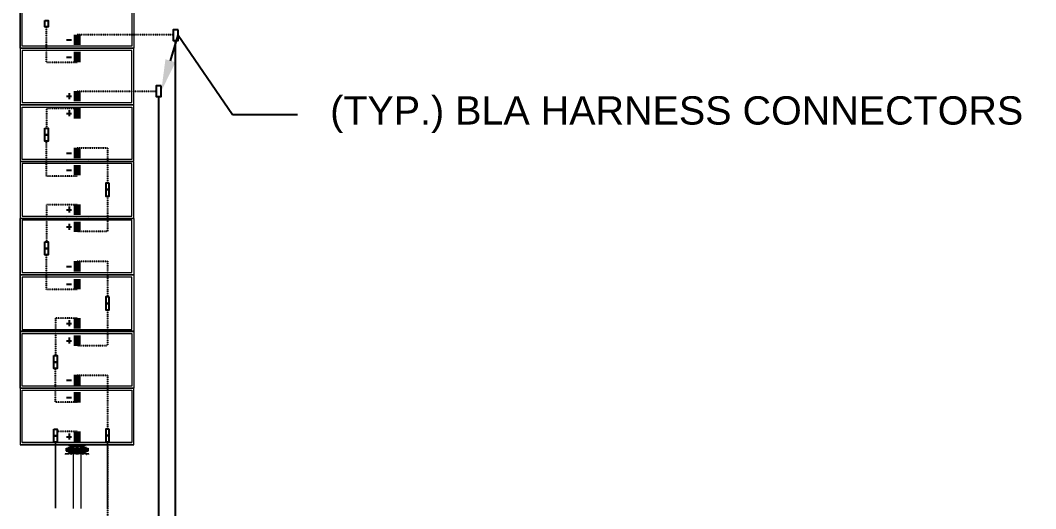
# Model space of a CAD drawing. Header units: feet. Extents: x -13743 to 68376, y -48 to 67763.
# Drawn here: x 6885 to 7603, y 66141 to 66486 of the extents above; entities that cross this region are included whole.
import ezdxf
from ezdxf import colors
from ezdxf.entities.mleader import LeaderData, LeaderLine
from ezdxf.lldxf.tags import DXFTag
from ezdxf.math import Vec2, Vec3

# ---------------------------------------------------------------- set-up
doc = ezdxf.new("R2010")
doc.units = ezdxf.units.FT
doc.header["$MEASUREMENT"] = 0
doc.linetypes.add('HIDDEN', pattern=[0.375, 0.25, -0.125])
for name, color, linetype in [('E-DC HARNESS-NEG', 170, 'DC HARNESS CABLE'), ('E-DC HARNESS-POS', 10, 'DC HARNESS CABLE'), ('E-HARN-COMP', 8, 'Continuous'), ('E-TRNK-CABL-NEG', 6, 'HIDDEN'), ('E-TRUNK-CABLE-POS', 6, 'HIDDEN'), ('G-ANNO-TEXT', 1, 'Continuous'), ('Polarity-Text', 7, 'Continuous')]:
    doc.layers.add(name, color=color, linetype=linetype)
doc.styles.add('NEI-A', font='arial.ttf')
doc.styles.get("Standard").update_dxf_attribs({"font": 'arial.ttf'})
tags = doc.linetypes.add('DC HARNESS CABLE', pattern='A,0.5,-0.2,["DH",Standard,S=0.1,R=0,X=-0.1,Y=-0.05],-0.2', length=0.9).pattern_tags.tags
tags[6] = DXFTag(74, 10)

# ---------------------------------------------------------------- blocks, each defined once
blk = doc.blocks.new('A$C47dfd34d')
at = {"lineweight": 5}
for points in [[(11.8445, 0.4133), (11.8445, 0), (12.0495, 0), (12.0495, 0.4133)], [(11.8445, 0), (11.8445, 0.4133)], [(12.2562, 0.4133), (12.2562, 0), (12.0512, 0), (12.0512, 0.4133)], [(12.2578, 0.4133), (12.4628, 0.4133), (12.4628, 0), (12.2578, 0)], [(12.4628, 0.4133), (12.6678, 0.4133), (12.6678, 0), (12.4628, 0)], [(12.6695, 0), (12.8745, 0), (12.8745, 0.4133), (12.6695, 0.4133)], [(12.8761, 0.4133), (12.8761, 0), (13.0811, 0), (13.0811, 0.4133)], [(13.2861, 0.4133), (13.0811, 0.4133), (13.0811, 0), (13.2861, 0)], [(13.2878, 0), (13.2878, 0.4133), (13.4928, 0.4133), (13.4928, 0)], [(12.0428, 0.4067), (12.0428, 0.0067), (11.8529, 0.0067), (11.8529, 0.4067)], [(11.8529, 0.0067), (11.8529, 0.4067)], [(12.0578, 0.4067), (12.2495, 0.4067), (12.2495, 0.0067), (12.0578, 0.0067)], [(12.2645, 0.4067), (12.2645, 0.0067), (12.4545, 0.0067), (12.4545, 0.4067)], [(12.4712, 0.4067), (12.4712, 0.0067), (12.6612, 0.0067), (12.6612, 0.4067)], [(12.6762, 0.0067), (12.8678, 0.0067), (12.8678, 0.4067), (12.6762, 0.4067)], [(13.0728, 0.4067), (13.0728, 0.0067), (12.8828, 0.0067), (12.8828, 0.4067)], [(13.0895, 0.0067), (13.2795, 0.0067), (13.2795, 0.4067), (13.0895, 0.4067)], [(13.2945, 0.0067), (13.2945, 0.4067), (13.4861, 0.4067), (13.4861, 0.0067)], [(11.8095, 0.2433), (11.8112, 0.2433)], [(11.8245, 0.2467), (11.8229, 0.2467)], [(11.8245, 0.2433), (11.8229, 0.2433)], [(11.8262, 0.2433), (11.8245, 0.2433), (11.8245, 0.245), (11.8245, 0.2433), (11.8262, 0.2433), (11.8245, 0.2433), (11.8262, 0.2433), (11.8245, 0.2433), (11.8262, 0.2433), (11.8245, 0.2433), (11.8262, 0.2433), (11.8262, 0.24), (11.8245, 0.24), (11.8262, 0.24), (11.8262, 0.2217), (11.8279, 0.2217), (11.8262, 0.2217), (11.8262, 0.24), (11.8262, 0.2433), (11.8279, 0.2433), (11.8295, 0.245), (11.8312, 0.245), (11.8329, 0.245), (11.8312, 0.245), (11.8329, 0.245), (11.8312, 0.245), (11.8295, 0.245), (11.8279, 0.2433), (11.8295, 0.2433), (11.8279, 0.2433), (11.8295, 0.2433), (11.8279, 0.2433), (11.8295, 0.2433), (11.8279, 0.2433), (11.8295, 0.2433), (11.8279, 0.2433), (11.8295, 0.2433), (11.8279, 0.2433), (11.8295, 0.2433), (11.8279, 0.2433)], [(11.8262, 0.2433), (11.8245, 0.2433)], [(11.8295, 0.245), (11.8279, 0.245), (11.8295, 0.245), (11.8295, 0.2467)], [(11.8295, 0.2433), (11.8279, 0.2433)], [(11.8295, 0.2217), (11.8295, 0.1917), (11.8279, 0.1917), (11.8279, 0.2217), (11.8279, 0.2417), (11.8295, 0.2417)], [(11.8279, 0.2417), (11.8279, 0.2217), (11.8295, 0.2217), (11.8295, 0.2417)], [(11.8295, 0.24), (11.8279, 0.24)], [(11.8312, 0.2367), (11.8295, 0.2367), (11.8295, 0.2117), (11.8312, 0.2117), (11.8312, 0.235), (11.8295, 0.235), (11.8312, 0.235), (11.8312, 0.2117), (11.8295, 0.2117), (11.8295, 0.2367)], [(11.8345, 0.23), (11.8345, 0.2233), (11.8329, 0.2233), (11.8312, 0.2283), (11.8329, 0.2283)], [(11.8345, 0.24), (11.8345, 0.225), (11.8345, 0.2267), (11.8345, 0.225)], [(11.8395, 0.225), (11.8379, 0.225), (11.8379, 0.1883), (11.8395, 0.1883), (11.8379, 0.1883), (11.8395, 0.185), (11.8395, 0.1833), (11.8395, 0.185), (11.8412, 0.185), (11.8445, 0.185), (11.8429, 0.1883), (11.8445, 0.1883), (11.8445, 0.1867), (11.8445, 0.1883), (11.8445, 0.1867), (11.8445, 0.1883), (11.8429, 0.1883), (11.8445, 0.1883), (11.8445, 0.2233), (11.8429, 0.2233), (11.8429, 0.225), (11.8395, 0.225), (11.8412, 0.2283), (11.8395, 0.2283), (11.8395, 0.23), (11.8395, 0.2283), (11.8379, 0.225)], [(11.8412, 0.2283), (11.8395, 0.225), (11.8429, 0.225), (11.8429, 0.2233), (11.8445, 0.2233), (11.8445, 0.225), (11.8445, 0.2233), (11.8445, 0.1883), (11.8429, 0.1883), (11.8395, 0.1883), (11.8412, 0.185), (11.8445, 0.185), (11.8429, 0.1883), (11.8395, 0.1883), (11.8412, 0.185), (11.8395, 0.185), (11.8395, 0.1833), (11.8445, 0.1733), (11.8395, 0.1833), (11.8395, 0.185), (11.8412, 0.185), (11.8395, 0.185), (11.8379, 0.1883), (11.8395, 0.1883), (11.8395, 0.19), (11.8395, 0.1883), (11.8379, 0.1883), (11.8379, 0.225), (11.8395, 0.225), (11.8379, 0.225), (11.8395, 0.2283)], [(11.8445, 0.24), (11.8445, 0.2433), (11.8462, 0.2433), (11.8445, 0.2433), (11.8445, 0.25), (11.8445, 0.2433), (11.8445, 0.24), (11.8395, 0.23), (11.8395, 0.2283), (11.8412, 0.2283), (11.8445, 0.2383)], [(11.8445, 0.2267), (11.8445, 0.225), (11.8429, 0.225), (11.8445, 0.2283), (11.8412, 0.2283), (11.8395, 0.2283), (11.8395, 0.23), (11.8445, 0.24), (11.8445, 0.2383), (11.8412, 0.2283), (11.8445, 0.2283), (11.8429, 0.225), (11.8445, 0.225)], [(11.8462, 0.24), (11.8445, 0.24)], [(11.8462, 0.2283), (11.8445, 0.2283), (11.8445, 0.23), (11.8445, 0.2283)], [(12.0512, 0.25), (12.0495, 0.25)], [(12.2578, 0.25), (12.2562, 0.25)], [(12.4645, 0.25), (12.4628, 0.25)], [(12.6695, 0.25), (12.6678, 0.25)], [(12.8761, 0.25), (12.8745, 0.25)], [(13.0828, 0.25), (13.0811, 0.25)], [(13.2878, 0.25), (13.2861, 0.25)], [(11.8112, 0.2083), (11.8095, 0.2083)], [(11.8095, 0.185), (11.8112, 0.185), (11.8129, 0.1883), (11.8112, 0.1883)], [(11.8145, 0.2217), (11.8129, 0.22), (11.8145, 0.2183), (11.8162, 0.22)], [(11.8145, 0.2217), (11.8129, 0.2217), (11.8129, 0.22), (11.8129, 0.2183), (11.8145, 0.2183), (11.8162, 0.2183), (11.8162, 0.22), (11.8162, 0.2217)], [(11.8145, 0.19), (11.8162, 0.1917), (11.8162, 0.1933), (11.8145, 0.1933), (11.8129, 0.1933), (11.8129, 0.1917), (11.8129, 0.19)], [(11.8145, 0.1933), (11.8129, 0.1917), (11.8145, 0.19), (11.8162, 0.1917)], [(11.8145, 0.1933), (11.8129, 0.1933), (11.8129, 0.1917), (11.8129, 0.19), (11.8145, 0.19), (11.8162, 0.19), (11.8162, 0.1917), (11.8162, 0.1933)], [(11.8162, 0.22), (11.8145, 0.22)], [(11.8162, 0.22), (11.8145, 0.22)], [(11.8162, 0.1917), (11.8145, 0.1917)], [(11.8162, 0.1917), (11.8145, 0.1917)], [(11.8195, 0.1917), (11.8179, 0.1917), (11.8212, 0.1917), (11.8229, 0.1917), (11.8212, 0.1917)], [(11.8195, 0.1833), (11.8179, 0.1867), (11.8179, 0.1883), (11.8212, 0.1883), (11.8212, 0.185), (11.8195, 0.185)], [(11.8245, 0.1917), (11.8245, 0.2217), (11.8229, 0.2217), (11.8229, 0.1917)], [(11.8262, 0.1917), (11.8262, 0.2217), (11.8245, 0.2217), (11.8245, 0.1917)], [(11.8295, 0.1917), (11.8295, 0.2217), (11.8279, 0.2217), (11.8279, 0.1917)], [(11.8279, 0.2217), (11.8279, 0.1917), (11.8295, 0.1917), (11.8295, 0.2217)], [(11.8312, 0.21), (11.8295, 0.21)], [(11.8312, 0.2117), (11.8312, 0.21)], [(11.8312, 0.2117), (11.8312, 0.21)], [(11.8312, 0.2), (11.8312, 0.2033)], [(11.8312, 0.1933), (11.8379, 0.1933)], [(11.8329, 0.1917), (11.8312, 0.1917), (11.8379, 0.1917)], [(11.8345, 0.1917), (11.8329, 0.1917), (11.8312, 0.1917), (11.8329, 0.1917), (11.8312, 0.1917), (11.8329, 0.1917), (11.8345, 0.1917), (11.8329, 0.1917)], [(11.8345, 0.1867), (11.8345, 0.1883), (11.8329, 0.1883), (11.8312, 0.185), (11.8329, 0.185), (11.8329, 0.1833), (11.8345, 0.1833)], [(11.8412, 0.22), (11.8395, 0.22), (11.8395, 0.2217), (11.8412, 0.2217), (11.8395, 0.2217), (11.8395, 0.22)], [(11.8412, 0.2183), (11.8429, 0.2183), (11.8429, 0.22), (11.8429, 0.2217), (11.8412, 0.2217), (11.8395, 0.2217), (11.8395, 0.22), (11.8395, 0.2183)], [(11.8412, 0.2217), (11.8395, 0.22), (11.8412, 0.2183), (11.8429, 0.22)], [(11.8412, 0.2217), (11.8395, 0.22), (11.8412, 0.2183), (11.8429, 0.22)], [(11.8412, 0.2183), (11.8429, 0.2183), (11.8429, 0.22), (11.8429, 0.2217), (11.8412, 0.2217), (11.8395, 0.2217), (11.8395, 0.22), (11.8395, 0.2183)], [(11.8395, 0.2183), (11.8395, 0.1933)], [(11.8429, 0.1917), (11.8412, 0.1917), (11.8429, 0.1917), (11.8412, 0.1917), (11.8429, 0.1917), (11.8412, 0.1917), (11.8429, 0.1917), (11.8412, 0.1917), (11.8429, 0.1917), (11.8412, 0.1917), (11.8429, 0.1917), (11.8412, 0.1917), (11.8429, 0.1917), (11.8412, 0.1917), (11.8429, 0.1917), (11.8412, 0.1917), (11.8429, 0.1917), (11.8412, 0.1917), (11.8429, 0.1917), (11.8429, 0.19), (11.8412, 0.19), (11.8395, 0.1917), (11.8412, 0.19), (11.8429, 0.19), (11.8429, 0.1917), (11.8429, 0.1933), (11.8429, 0.2183), (11.8429, 0.1933), (11.8412, 0.1933), (11.8395, 0.1933), (11.8395, 0.1917), (11.8395, 0.1933), (11.8412, 0.1933), (11.8429, 0.1933)], [(11.8412, 0.1933), (11.8395, 0.1917), (11.8412, 0.19), (11.8429, 0.1917)], [(11.8412, 0.19), (11.8429, 0.19), (11.8429, 0.1917), (11.8429, 0.1933), (11.8412, 0.1933), (11.8395, 0.1933), (11.8395, 0.1917), (11.8395, 0.19)], [(11.8412, 0.1933), (11.8395, 0.1917), (11.8412, 0.19), (11.8429, 0.1917)], [(11.8412, 0.19), (11.8429, 0.19), (11.8429, 0.1917), (11.8429, 0.1933), (11.8412, 0.1933), (11.8395, 0.1933), (11.8395, 0.1917), (11.8395, 0.19)], [(11.8412, 0.185), (11.8445, 0.175), (11.8445, 0.1733), (11.8445, 0.1717), (11.8445, 0.17), (11.8462, 0.17), (11.8445, 0.17), (11.8445, 0.1633), (11.8445, 0.17), (11.8445, 0.1717), (11.8445, 0.1733), (11.8445, 0.175)], [(11.8429, 0.1883), (11.8429, 0.19), (11.8429, 0.1883), (11.8429, 0.1867)], [(11.8462, 0.22), (11.8445, 0.22)], [(11.8462, 0.2083), (11.8445, 0.2083)], [(11.8462, 0.2083), (11.8445, 0.2083)], [(11.8462, 0.205), (11.8445, 0.205)], [(11.8462, 0.2033), (11.8445, 0.2033)], [(11.8462, 0.1933), (11.8445, 0.1933)], [(11.8445, 0.1833), (11.8445, 0.185), (11.8445, 0.1833), (11.8462, 0.1833)], [(11.8262, 0.17), (11.8245, 0.17), (11.8229, 0.17), (11.8245, 0.17)], [(11.8262, 0.1667), (11.8245, 0.1667), (11.8229, 0.1667), (11.8245, 0.1667)], [(11.8262, 0.1683), (11.8245, 0.1683)], [(11.8295, 0.17), (11.8279, 0.17)], [(11.8295, 0.1683), (11.8279, 0.1683)]]:
    blk.add_lwpolyline(points, close=True, dxfattribs=at)
for points in [[(13.6994, 0.4133), (11.8445, 0.4133)], [(11.8112, 0.2233), (11.8112, 0.225), (11.8129, 0.225), (11.8112, 0.225), (11.8095, 0.2283), (11.8112, 0.2283), (11.8129, 0.225), (11.8162, 0.225), (11.8145, 0.2283), (11.8162, 0.2283), (11.8162, 0.23), (11.8112, 0.24), (11.8112, 0.2383), (11.8095, 0.24), (11.8112, 0.24), (11.8112, 0.2433), (11.8112, 0.25), (11.8095, 0.25)], [(11.8095, 0.24), (11.8112, 0.24)], [(11.8112, 0.2383), (11.8145, 0.2283), (11.8112, 0.2283), (11.8112, 0.23), (11.8095, 0.23)], [(11.8095, 0.23), (11.8095, 0.23)], [(11.8095, 0.2283), (11.8095, 0.2283)], [(11.8095, 0.1633), (11.8112, 0.1633), (11.8112, 0.17), (11.8112, 0.1733), (11.8095, 0.1733), (11.8112, 0.175), (11.8112, 0.1733), (11.8162, 0.1833), (11.8145, 0.185), (11.8162, 0.1883), (11.8129, 0.1883), (11.8112, 0.1883), (11.8112, 0.2233), (11.8129, 0.2233), (11.8129, 0.225)], [(11.8112, 0.24), (11.8112, 0.24)], [(11.8129, 0.2217), (11.8129, 0.2233)], [(11.8162, 0.23), (11.8162, 0.2283), (11.8145, 0.2283)], [(11.8162, 0.2283), (11.8179, 0.225), (11.8162, 0.225), (11.8179, 0.225), (11.8179, 0.1883), (11.8179, 0.1783)], [(11.8162, 0.225), (11.8162, 0.225)], [(11.8162, 0.225), (11.8162, 0.2217)], [(11.8179, 0.2217), (11.8212, 0.2217), (11.8229, 0.2217), (11.8245, 0.2217), (11.8245, 0.2417), (11.8229, 0.2417), (11.8245, 0.2417), (11.8245, 0.2217), (11.8262, 0.2217), (11.8262, 0.1917), (11.8245, 0.1917), (11.8245, 0.1717), (11.8229, 0.1717), (11.8212, 0.1717)], [(11.8179, 0.2267), (11.8179, 0.225), (11.8179, 0.235), (11.8195, 0.24), (11.8195, 0.2317), (11.8212, 0.2317), (11.8212, 0.2417), (11.8195, 0.2417)], [(11.8179, 0.235), (11.8179, 0.225), (11.8195, 0.2233), (11.8179, 0.225), (11.8195, 0.23), (11.8195, 0.2283), (11.8212, 0.2283), (11.8212, 0.2317), (11.8229, 0.2317)], [(11.8179, 0.23), (11.8179, 0.2317)], [(11.8212, 0.225), (11.8212, 0.2233), (11.8195, 0.225), (11.8179, 0.225), (11.8195, 0.225), (11.8195, 0.2233), (11.8212, 0.2233), (11.8212, 0.2283), (11.8229, 0.2283)], [(11.8179, 0.225), (11.8179, 0.225)], [(11.8195, 0.235), (11.8195, 0.235)], [(11.8245, 0.2417), (11.8245, 0.2433), (11.8229, 0.245), (11.8229, 0.2467), (11.8212, 0.2467), (11.8212, 0.245), (11.8229, 0.245), (11.8229, 0.2467)], [(11.8212, 0.2433), (11.8212, 0.245)], [(11.8212, 0.2417), (11.8229, 0.2417), (11.8229, 0.2433), (11.8212, 0.2433), (11.8212, 0.235), (11.8212, 0.2433), (11.8229, 0.2433)], [(11.8229, 0.2217), (11.8229, 0.2417), (11.8245, 0.2417), (11.8245, 0.2217), (11.8262, 0.2217), (11.8262, 0.1917), (11.8279, 0.1917), (11.8279, 0.1717), (11.8295, 0.1717), (11.8295, 0.1917), (11.8295, 0.1717), (11.8279, 0.1717), (11.8279, 0.1917), (11.8262, 0.1917), (11.8262, 0.1717), (11.8262, 0.17), (11.8245, 0.17), (11.8262, 0.17), (11.8279, 0.17), (11.8295, 0.17), (11.8279, 0.17), (11.8295, 0.17), (11.8312, 0.17), (11.8312, 0.1683), (11.8329, 0.1683), (11.8312, 0.1683), (11.8312, 0.17), (11.8295, 0.17), (11.8312, 0.17), (11.8295, 0.17), (11.8312, 0.17), (11.8295, 0.17), (11.8279, 0.17), (11.8295, 0.17), (11.8312, 0.17), (11.8295, 0.17), (11.8279, 0.17), (11.8262, 0.17), (11.8245, 0.17), (11.8229, 0.17), (11.8212, 0.17), (11.8212, 0.1683), (11.8229, 0.1683), (11.8245, 0.1683), (11.8245, 0.1717), (11.8229, 0.1717), (11.8229, 0.1917)], [(11.8212, 0.235), (11.8212, 0.2117), (11.8229, 0.2117)], [(11.8212, 0.2233), (11.8229, 0.2233)], [(11.8279, 0.2433), (11.8295, 0.2433), (11.8279, 0.2433), (11.8295, 0.245), (11.8312, 0.245), (11.8312, 0.2433), (11.8295, 0.2433), (11.8295, 0.2417), (11.8295, 0.2433), (11.8312, 0.2433), (11.8295, 0.2433), (11.8312, 0.2433), (11.8295, 0.2433), (11.8312, 0.2433), (11.8295, 0.2433), (11.8312, 0.2433), (11.8295, 0.2433), (11.8312, 0.2433), (11.8295, 0.2433), (11.8312, 0.2433), (11.8295, 0.2433), (11.8312, 0.2433), (11.8312, 0.245), (11.8312, 0.2467), (11.8279, 0.2467), (11.8229, 0.2467), (11.8279, 0.2467), (11.8312, 0.2467), (11.8279, 0.2467), (11.8229, 0.2467), (11.8229, 0.245), (11.8245, 0.245), (11.8229, 0.245), (11.8245, 0.2433), (11.8245, 0.2417)], [(11.8229, 0.245), (11.8245, 0.245)], [(11.8229, 0.245), (11.8245, 0.245)], [(11.8245, 0.2417), (11.8245, 0.2433), (11.8229, 0.245), (11.8245, 0.245)], [(11.8229, 0.245), (11.8229, 0.245)], [(11.8229, 0.2433), (11.8245, 0.2433)], [(11.8229, 0.2433), (11.8245, 0.2433)], [(11.8229, 0.2433), (11.8245, 0.2433)], [(11.8229, 0.2433), (11.8245, 0.2433)], [(11.8229, 0.2433), (11.8245, 0.2433)], [(11.8229, 0.2433), (11.8245, 0.2433)], [(11.8229, 0.2433), (11.8245, 0.2433)], [(11.8229, 0.2433), (11.8245, 0.2433)], [(11.8229, 0.2083), (11.8229, 0.2117), (11.8229, 0.2367), (11.8245, 0.2367)], [(11.8229, 0.235), (11.8245, 0.235)], [(11.8245, 0.245), (11.8245, 0.2433)], [(11.8245, 0.2433), (11.8262, 0.2433)], [(11.8245, 0.2433), (11.8262, 0.2433)], [(11.8245, 0.2433), (11.8262, 0.2433)], [(11.8245, 0.2433), (11.8262, 0.2433)], [(11.8245, 0.2433), (11.8262, 0.2433)], [(11.8245, 0.2433), (11.8262, 0.2433)], [(11.8245, 0.2433), (11.8262, 0.2433)], [(11.8245, 0.2433), (11.8262, 0.2433)], [(11.8245, 0.24), (11.8262, 0.24)], [(11.8295, 0.2417), (11.8295, 0.2433), (11.8312, 0.2433), (11.8312, 0.235), (11.8312, 0.2433), (11.8312, 0.245), (11.8312, 0.2467), (11.8295, 0.245), (11.8279, 0.2433), (11.8279, 0.2417), (11.8262, 0.2417), (11.8279, 0.2417), (11.8279, 0.2433), (11.8295, 0.245), (11.8312, 0.2467), (11.8329, 0.2467), (11.8312, 0.2467), (11.8329, 0.2467)], [(11.8262, 0.2417), (11.8279, 0.2417), (11.8279, 0.2433), (11.8295, 0.245), (11.8312, 0.2467), (11.8312, 0.245), (11.8329, 0.245)], [(11.8262, 0.2433), (11.8262, 0.24)], [(11.8262, 0.24), (11.8262, 0.2217), (11.8279, 0.2217), (11.8279, 0.2417), (11.8295, 0.2417), (11.8295, 0.2217)], [(11.8279, 0.245), (11.8295, 0.245), (11.8295, 0.2467)], [(11.8279, 0.2433), (11.8295, 0.2433), (11.8312, 0.2433), (11.8295, 0.2433), (11.8312, 0.2433), (11.8312, 0.235), (11.8312, 0.2433), (11.8312, 0.235), (11.8312, 0.2433)], [(11.8279, 0.2433), (11.8295, 0.2433)], [(11.8279, 0.24), (11.8295, 0.24)], [(11.8295, 0.245), (11.8295, 0.245)], [(11.8295, 0.245), (11.8295, 0.245)], [(11.8295, 0.245), (11.8295, 0.245)], [(11.8295, 0.235), (11.8312, 0.235), (11.8312, 0.2117), (11.8312, 0.21), (11.8329, 0.21), (11.8312, 0.21), (11.8312, 0.2083), (11.8312, 0.21), (11.8329, 0.21), (11.8312, 0.21), (11.8312, 0.2083), (11.8312, 0.21), (11.8329, 0.21), (11.8312, 0.21), (11.8312, 0.2083), (11.8312, 0.21), (11.8329, 0.21), (11.8312, 0.21), (11.8312, 0.2117), (11.8295, 0.2117), (11.8295, 0.2083), (11.8379, 0.2083), (11.8379, 0.205), (11.8379, 0.2083), (11.8295, 0.2083), (11.8295, 0.2117), (11.8295, 0.2367), (11.8312, 0.2367)], [(11.8345, 0.2317), (11.8345, 0.23), (11.8345, 0.2317), (11.8345, 0.23), (11.8329, 0.2283), (11.8312, 0.2283), (11.8312, 0.2317), (11.8345, 0.2317), (11.8345, 0.24), (11.8345, 0.2317), (11.8312, 0.2317), (11.8312, 0.2417), (11.8329, 0.2417), (11.8312, 0.2417), (11.8329, 0.2417), (11.8312, 0.2417), (11.8312, 0.2317), (11.8312, 0.2283), (11.8329, 0.2283), (11.8312, 0.2283), (11.8329, 0.2233), (11.8345, 0.2233), (11.8345, 0.23), (11.8329, 0.2283), (11.8312, 0.2283), (11.8312, 0.2317), (11.8329, 0.2317), (11.8312, 0.2317), (11.8329, 0.2317)], [(11.8345, 0.235), (11.8345, 0.24), (11.8345, 0.2317), (11.8312, 0.2317), (11.8312, 0.2417)], [(11.8329, 0.225), (11.8329, 0.2233), (11.8345, 0.225), (11.8345, 0.235), (11.8345, 0.225), (11.8329, 0.2233), (11.8345, 0.225), (11.8329, 0.2233), (11.8329, 0.225), (11.8329, 0.2233), (11.8345, 0.225), (11.8329, 0.2233), (11.8345, 0.225), (11.8362, 0.225), (11.8345, 0.225), (11.8329, 0.2233), (11.8312, 0.2233), (11.8329, 0.2233)], [(11.8329, 0.2283), (11.8312, 0.2283), (11.8329, 0.2233), (11.8345, 0.2233), (11.8345, 0.23)], [(11.8345, 0.225), (11.8329, 0.2233), (11.8312, 0.2233)], [(11.8329, 0.24), (11.8329, 0.24)], [(11.8329, 0.24), (11.8329, 0.24)], [(11.8329, 0.24), (11.8329, 0.24)], [(11.8345, 0.235), (11.8345, 0.235)], [(11.8345, 0.235), (11.8345, 0.235)], [(11.8379, 0.225), (11.8379, 0.225)], [(11.8379, 0.225), (11.8379, 0.225)], [(11.8395, 0.225), (11.8395, 0.225)], [(11.8395, 0.2217), (11.8395, 0.225)], [(11.8395, 0.225), (11.8395, 0.225)], [(11.8395, 0.2217), (11.8395, 0.225)], [(11.8429, 0.22), (11.8412, 0.22), (11.8429, 0.22), (11.8412, 0.22), (11.8429, 0.22), (11.8412, 0.22), (11.8429, 0.22), (11.8412, 0.22), (11.8429, 0.22), (11.8412, 0.2183), (11.8412, 0.22), (11.8429, 0.22), (11.8412, 0.22), (11.8429, 0.22), (11.8412, 0.22), (11.8429, 0.22), (11.8412, 0.22), (11.8429, 0.22), (11.8412, 0.22), (11.8412, 0.2183), (11.8429, 0.22), (11.8429, 0.2217), (11.8412, 0.2217), (11.8429, 0.2217), (11.8429, 0.2233), (11.8429, 0.2217), (11.8429, 0.22), (11.8445, 0.22)], [(11.8445, 0.24), (11.8445, 0.24)], [(11.8445, 0.24), (11.8445, 0.24)], [(12.0495, 0.235), (12.0512, 0.2467), (12.0512, 0.2433)], [(12.0495, 0.2283), (12.0512, 0.2283)], [(12.2562, 0.235), (12.2578, 0.2467), (12.2578, 0.2433)], [(12.2562, 0.2283), (12.2578, 0.2283)], [(12.4628, 0.235), (12.4628, 0.2467), (12.4628, 0.2433)], [(12.4628, 0.2283), (12.4645, 0.2283)], [(12.6678, 0.235), (12.6695, 0.2467), (12.6695, 0.2433)], [(12.6678, 0.2283), (12.6695, 0.2283)], [(12.8745, 0.235), (12.8761, 0.2467), (12.8761, 0.2433)], [(12.8745, 0.2283), (12.8761, 0.2283)], [(13.0811, 0.235), (13.0811, 0.2467), (13.0811, 0.2433)], [(13.0811, 0.2283), (13.0828, 0.2283)], [(13.2861, 0.235), (13.2878, 0.2467), (13.2878, 0.2433)], [(13.2861, 0.2283), (13.2878, 0.2283)], [(11.6129, 0.22), (11.8112, 0.22)], [(11.8112, 0.1933), (11.6129, 0.1933)], [(11.8112, 0.205), (11.8095, 0.205)], [(11.8112, 0.2033), (11.8095, 0.2033)], [(11.8095, 0.1817), (11.8112, 0.1833), (11.8112, 0.185), (11.8145, 0.185), (11.8112, 0.175)], [(11.8112, 0.1867), (11.8112, 0.1883)], [(11.8179, 0.22), (11.8162, 0.22), (11.8145, 0.22), (11.8162, 0.22), (11.8162, 0.2217), (11.8145, 0.2217), (11.8129, 0.2217)], [(11.8129, 0.22), (11.8129, 0.2217)], [(11.8129, 0.22), (11.8145, 0.22)], [(11.8129, 0.22), (11.8145, 0.2183), (11.8145, 0.22)], [(11.8129, 0.1933), (11.8129, 0.2183)], [(11.8129, 0.1867), (11.8129, 0.1883), (11.8129, 0.19)], [(11.8145, 0.22), (11.8162, 0.22)], [(11.8145, 0.22), (11.8162, 0.22)], [(11.8145, 0.22), (11.8162, 0.22)], [(11.8145, 0.22), (11.8162, 0.22)], [(11.8145, 0.1917), (11.8162, 0.1917)], [(11.8145, 0.1917), (11.8162, 0.1917)], [(11.8145, 0.1917), (11.8162, 0.1917)], [(11.8145, 0.1917), (11.8162, 0.1917)], [(11.8145, 0.1917), (11.8162, 0.1917)], [(11.8145, 0.185), (11.8162, 0.185), (11.8179, 0.1883), (11.8162, 0.1883), (11.8179, 0.1883), (11.8195, 0.19), (11.8179, 0.1883), (11.8195, 0.1883), (11.8212, 0.19), (11.8212, 0.1883), (11.8229, 0.1883)], [(11.8162, 0.2183), (11.8162, 0.1933)], [(11.8162, 0.19), (11.8162, 0.1883)], [(11.8162, 0.1883), (11.8162, 0.1883)], [(11.8162, 0.1833), (11.8162, 0.185)], [(11.8212, 0.2183), (11.8195, 0.22), (11.8179, 0.22), (11.8212, 0.22)], [(11.8179, 0.205), (11.8179, 0.2083), (11.8229, 0.2083), (11.8229, 0.21), (11.8245, 0.21), (11.8229, 0.21), (11.8245, 0.21), (11.8229, 0.21)], [(11.8179, 0.2083), (11.8195, 0.2083)], [(11.8229, 0.2017), (11.8229, 0.2), (11.8212, 0.2), (11.8229, 0.2033), (11.8179, 0.2033)], [(11.8212, 0.1933), (11.8179, 0.1933)], [(11.8179, 0.1883), (11.8179, 0.1883)], [(11.8179, 0.1867), (11.8179, 0.1883), (11.8179, 0.1783), (11.8195, 0.1717)], [(11.8212, 0.2217), (11.8195, 0.2217), (11.8212, 0.2217), (11.8229, 0.2217), (11.8245, 0.2217), (11.8245, 0.1917), (11.8229, 0.1917), (11.8245, 0.1917), (11.8245, 0.1717), (11.8229, 0.1717), (11.8229, 0.17), (11.8212, 0.1683), (11.8212, 0.1667), (11.8229, 0.1667), (11.8229, 0.1683), (11.8245, 0.1683), (11.8229, 0.1667), (11.8245, 0.1667), (11.8295, 0.1667), (11.8312, 0.1667), (11.8295, 0.1667)], [(11.8195, 0.1933), (11.8212, 0.195)], [(11.8195, 0.1917), (11.8212, 0.1917)], [(11.8245, 0.21), (11.8229, 0.21), (11.8212, 0.2117), (11.8212, 0.21), (11.8212, 0.2083)], [(11.8229, 0.2033), (11.8245, 0.2033), (11.8229, 0.2033), (11.8212, 0.2033), (11.8229, 0.2033), (11.8245, 0.2033), (11.8229, 0.2033), (11.8245, 0.2033), (11.8229, 0.2033), (11.8229, 0.1767), (11.8245, 0.1767)], [(11.8212, 0.2033), (11.8212, 0.2), (11.8212, 0.1783), (11.8212, 0.1683), (11.8212, 0.1783)], [(11.8212, 0.185), (11.8229, 0.185)], [(11.8379, 0.2033), (11.8295, 0.2033), (11.8312, 0.2033), (11.8295, 0.2033), (11.8295, 0.2017), (11.8312, 0.2), (11.8312, 0.1783), (11.8295, 0.1783), (11.8312, 0.1783), (11.8312, 0.1683), (11.8295, 0.17), (11.8279, 0.17), (11.8262, 0.17), (11.8245, 0.17), (11.8229, 0.17), (11.8245, 0.17), (11.8262, 0.17), (11.8245, 0.17), (11.8229, 0.17), (11.8245, 0.17), (11.8262, 0.17), (11.8262, 0.1717), (11.8245, 0.1717), (11.8245, 0.1683), (11.8262, 0.1683), (11.8245, 0.1683), (11.8229, 0.1683), (11.8229, 0.1667), (11.8245, 0.1683), (11.8262, 0.1683), (11.8245, 0.1683), (11.8262, 0.1683), (11.8245, 0.1683), (11.8229, 0.1683), (11.8229, 0.1667), (11.8245, 0.1683), (11.8262, 0.1683), (11.8279, 0.1683), (11.8295, 0.1683), (11.8295, 0.1667), (11.8312, 0.1667), (11.8312, 0.1683), (11.8312, 0.17), (11.8295, 0.17), (11.8312, 0.17), (11.8295, 0.17), (11.8312, 0.17)], [(11.8262, 0.1683), (11.8245, 0.1683), (11.8262, 0.1683), (11.8245, 0.1683), (11.8229, 0.1683), (11.8245, 0.1683), (11.8245, 0.1717), (11.8262, 0.1717), (11.8262, 0.1917), (11.8279, 0.1917), (11.8279, 0.1717), (11.8295, 0.1717), (11.8295, 0.1917)], [(11.8262, 0.1717), (11.8245, 0.1717), (11.8245, 0.1917), (11.8262, 0.1917), (11.8262, 0.1717), (11.8262, 0.17)], [(11.8295, 0.1783), (11.8312, 0.1783), (11.8312, 0.2), (11.8312, 0.2033), (11.8312, 0.2), (11.8312, 0.2033), (11.8312, 0.2), (11.8295, 0.2017), (11.8295, 0.1767), (11.8312, 0.1767), (11.8295, 0.1767), (11.8295, 0.2017), (11.8295, 0.2033), (11.8312, 0.2033), (11.8295, 0.2033), (11.8379, 0.2033), (11.8295, 0.2033), (11.8312, 0.2033), (11.8329, 0.2033), (11.8312, 0.2033), (11.8329, 0.2033), (11.8312, 0.2033), (11.8329, 0.2033), (11.8312, 0.2033), (11.8329, 0.2033), (11.8312, 0.2033), (11.8329, 0.2033), (11.8312, 0.2033), (11.8329, 0.2033), (11.8312, 0.2033), (11.8329, 0.2033), (11.8312, 0.2033), (11.8295, 0.2033), (11.8295, 0.2017), (11.8312, 0.2), (11.8312, 0.1783), (11.8312, 0.1683), (11.8295, 0.1683), (11.8279, 0.1683), (11.8295, 0.1683), (11.8279, 0.1683), (11.8279, 0.1717), (11.8295, 0.1717), (11.8295, 0.17)], [(11.8379, 0.2083), (11.8295, 0.2083), (11.8295, 0.2117)], [(11.8295, 0.21), (11.8312, 0.21)], [(11.8295, 0.21), (11.8312, 0.21)], [(11.8295, 0.21), (11.8312, 0.21)], [(11.8295, 0.21), (11.8312, 0.21)], [(11.8295, 0.2017), (11.8295, 0.1767), (11.8312, 0.1767)], [(11.8312, 0.22), (11.8329, 0.22), (11.8329, 0.2217), (11.8312, 0.2217), (11.8329, 0.2217), (11.8345, 0.2217), (11.8329, 0.2217), (11.8312, 0.2217), (11.8329, 0.2217), (11.8329, 0.22), (11.8312, 0.22), (11.8379, 0.22), (11.8312, 0.22), (11.8379, 0.22), (11.8329, 0.22), (11.8312, 0.2183)], [(11.8345, 0.2217), (11.8329, 0.2217), (11.8345, 0.2217), (11.8329, 0.2217), (11.8312, 0.2217), (11.8379, 0.2217)], [(11.8312, 0.21), (11.8329, 0.21)], [(11.8312, 0.21), (11.8329, 0.21)], [(11.8312, 0.195), (11.8329, 0.1933)], [(11.8379, 0.1933), (11.8312, 0.1933)], [(11.8312, 0.1917), (11.8329, 0.1917), (11.8312, 0.1917)], [(11.8329, 0.1883), (11.8329, 0.19), (11.8345, 0.1883), (11.8345, 0.1783), (11.8345, 0.1883), (11.8345, 0.1867), (11.8345, 0.1883), (11.8329, 0.1883), (11.8312, 0.185), (11.8329, 0.1883), (11.8345, 0.1883), (11.8345, 0.1867), (11.8345, 0.1833), (11.8329, 0.1833), (11.8329, 0.185), (11.8312, 0.185)], [(11.8312, 0.1883), (11.8329, 0.1883), (11.8312, 0.1883), (11.8329, 0.1883), (11.8329, 0.19), (11.8345, 0.1883), (11.8329, 0.19), (11.8345, 0.1883), (11.8329, 0.19), (11.8345, 0.1883), (11.8329, 0.19), (11.8345, 0.1883), (11.8362, 0.1883)], [(11.8329, 0.1883), (11.8329, 0.19), (11.8345, 0.1883), (11.8345, 0.1783), (11.8345, 0.1717), (11.8345, 0.18), (11.8312, 0.18), (11.8312, 0.1717), (11.8329, 0.1717), (11.8312, 0.1717)], [(11.8329, 0.185), (11.8312, 0.185), (11.8329, 0.185), (11.8312, 0.185), (11.8329, 0.185), (11.8329, 0.1833), (11.8345, 0.1833), (11.8345, 0.1867), (11.8345, 0.1883), (11.8345, 0.1783), (11.8345, 0.1717), (11.8345, 0.18), (11.8345, 0.1817), (11.8345, 0.18), (11.8345, 0.1817)], [(11.8329, 0.1917), (11.8345, 0.1917)], [(11.8379, 0.1883), (11.8379, 0.1883)], [(11.8379, 0.1883), (11.8379, 0.1883)], [(11.8395, 0.1883), (11.8395, 0.1883)], [(11.8395, 0.1883), (11.8395, 0.1883)], [(11.8429, 0.1933), (11.8429, 0.1933)], [(11.8429, 0.19), (11.8429, 0.19)], [(11.8429, 0.19), (11.8429, 0.19)], [(11.8445, 0.2217), (11.8445, 0.2217)], [(12.0512, 0.2217), (12.0495, 0.2217)], [(12.0495, 0.22), (12.0512, 0.22)], [(12.0512, 0.2167), (12.0495, 0.2167), (12.0512, 0.2183)], [(12.0495, 0.2067), (12.0512, 0.2083)], [(12.0512, 0.205), (12.0495, 0.205)], [(12.0495, 0.195), (12.0512, 0.195)], [(12.0512, 0.1933), (12.0495, 0.1933)], [(12.0495, 0.1917), (12.0512, 0.1917)], [(12.0512, 0.185), (12.0495, 0.185)], [(12.2578, 0.2217), (12.2562, 0.2217)], [(12.2562, 0.22), (12.2578, 0.22)], [(12.2578, 0.2167), (12.2562, 0.2167), (12.2578, 0.2183)], [(12.2562, 0.2067), (12.2578, 0.2083)], [(12.2578, 0.205), (12.2562, 0.205)], [(12.2562, 0.195), (12.2578, 0.195)], [(12.2578, 0.1933), (12.2562, 0.1933)], [(12.2562, 0.1917), (12.2578, 0.1917)], [(12.2578, 0.185), (12.2562, 0.185)], [(12.4628, 0.2217), (12.4645, 0.2217)], [(12.4628, 0.22), (12.4645, 0.22)], [(12.4628, 0.2183), (12.4628, 0.2167), (12.4645, 0.2167)], [(12.4628, 0.2067), (12.4628, 0.2083)], [(12.4628, 0.205), (12.4645, 0.205)], [(12.4628, 0.195), (12.4645, 0.195)], [(12.4628, 0.1933), (12.4645, 0.1933)], [(12.4628, 0.1917), (12.4645, 0.1917)], [(12.4628, 0.185), (12.4645, 0.185)], [(12.6695, 0.2217), (12.6678, 0.2217)], [(12.6678, 0.22), (12.6695, 0.22)], [(12.6695, 0.2167), (12.6678, 0.2167), (12.6695, 0.2183)], [(12.6678, 0.2067), (12.6695, 0.2083)], [(12.6695, 0.205), (12.6678, 0.205)], [(12.6678, 0.195), (12.6695, 0.195)], [(12.6695, 0.1933), (12.6678, 0.1933)], [(12.6678, 0.1917), (12.6695, 0.1917)], [(12.6695, 0.185), (12.6678, 0.185)], [(12.8761, 0.2217), (12.8745, 0.2217)], [(12.8745, 0.22), (12.8761, 0.22)], [(12.8761, 0.2167), (12.8745, 0.2167), (12.8761, 0.2183)], [(12.8745, 0.2067), (12.8761, 0.2083)], [(12.8761, 0.205), (12.8745, 0.205)], [(12.8745, 0.195), (12.8761, 0.195)], [(12.8761, 0.1933), (12.8745, 0.1933)], [(12.8745, 0.1917), (12.8761, 0.1917)], [(12.8761, 0.185), (12.8745, 0.185)], [(13.0811, 0.2217), (13.0828, 0.2217)], [(13.0811, 0.22), (13.0828, 0.22)], [(13.0811, 0.2183), (13.0811, 0.2167), (13.0828, 0.2167)], [(13.0811, 0.2067), (13.0811, 0.2083)], [(13.0811, 0.205), (13.0828, 0.205)], [(13.0811, 0.195), (13.0828, 0.195)], [(13.0811, 0.1933), (13.0828, 0.1933)], [(13.0811, 0.1917), (13.0828, 0.1917)], [(13.0811, 0.185), (13.0828, 0.185)], [(13.2878, 0.2217), (13.2861, 0.2217)], [(13.2861, 0.22), (13.2878, 0.22)], [(13.2878, 0.2167), (13.2861, 0.2167), (13.2878, 0.2183)], [(13.2861, 0.2067), (13.2878, 0.2083)], [(13.2878, 0.205), (13.2861, 0.205)], [(13.2861, 0.195), (13.2878, 0.195)], [(13.2878, 0.1933), (13.2861, 0.1933)], [(13.2861, 0.1917), (13.2878, 0.1917)], [(13.2878, 0.185), (13.2861, 0.185)], [(11.8095, 0.1833), (11.8095, 0.1833)], [(11.8095, 0.1817), (11.8095, 0.1817)], [(11.8112, 0.1733), (11.8095, 0.1733), (11.8095, 0.1717)], [(11.8112, 0.17), (11.8095, 0.17), (11.8112, 0.17)], [(11.8179, 0.18), (11.8179, 0.1817)], [(11.8229, 0.18), (11.8212, 0.18), (11.8212, 0.1717), (11.8195, 0.1717), (11.8195, 0.18), (11.8212, 0.18), (11.8212, 0.1833)], [(11.8195, 0.1783), (11.8195, 0.1783)], [(11.8229, 0.1783), (11.8245, 0.1783)], [(11.8229, 0.1667), (11.8245, 0.1667)], [(11.8229, 0.1667), (11.8245, 0.1667)], [(11.8229, 0.1667), (11.8229, 0.1667)], [(11.8229, 0.1667), (11.8245, 0.1667)], [(11.8295, 0.1667), (11.8245, 0.1667)], [(11.8245, 0.1667), (11.8262, 0.1667)], [(11.8295, 0.1667), (11.8245, 0.1667)], [(11.8312, 0.1683), (11.8312, 0.1783), (11.8312, 0.1683), (11.8295, 0.1683), (11.8279, 0.1683)], [(11.8329, 0.1667), (11.8312, 0.1667), (11.8329, 0.1667), (11.8312, 0.1667), (11.8295, 0.1683), (11.8279, 0.1683), (11.8295, 0.1683), (11.8279, 0.1683), (11.8295, 0.1683), (11.8279, 0.1683), (11.8295, 0.1683), (11.8312, 0.1667), (11.8295, 0.1667), (11.8312, 0.1667), (11.8295, 0.1667), (11.8295, 0.1683), (11.8279, 0.1683), (11.8279, 0.1717), (11.8295, 0.1717), (11.8295, 0.17), (11.8312, 0.1683), (11.8329, 0.1683)], [(11.8279, 0.1717), (11.8279, 0.1683), (11.8295, 0.1683), (11.8295, 0.1667), (11.8312, 0.1667)], [(11.8279, 0.1717), (11.8295, 0.1717)], [(11.8312, 0.1683), (11.8295, 0.17), (11.8295, 0.1717)], [(11.8295, 0.17), (11.8312, 0.17)], [(11.8295, 0.17), (11.8312, 0.17)], [(11.8312, 0.1667), (11.8295, 0.1683)], [(11.8295, 0.1683), (11.8312, 0.1683)], [(11.8295, 0.1667), (11.8295, 0.1667)], [(11.8295, 0.1667), (11.8312, 0.1667)], [(11.8295, 0.1667), (11.8295, 0.1667)], [(11.8295, 0.1667), (11.8312, 0.1667)], [(11.8295, 0.1667), (11.8295, 0.1667)], [(11.8329, 0.18), (11.8312, 0.18), (11.8329, 0.18), (11.8312, 0.18), (11.8312, 0.1717), (11.8329, 0.1717), (11.8312, 0.1717), (11.8329, 0.1717), (11.8312, 0.1717), (11.8312, 0.18), (11.8312, 0.1833), (11.8312, 0.18), (11.8345, 0.18), (11.8312, 0.18), (11.8312, 0.1833)], [(11.8312, 0.1783), (11.8312, 0.1683)], [(11.8312, 0.1683), (11.8312, 0.1783)], [(11.8312, 0.1667), (11.8312, 0.1683)], [(11.8312, 0.1667), (11.8312, 0.1683)], [(11.8329, 0.1717), (11.8329, 0.1717)], [(11.8329, 0.1717), (11.8329, 0.1717)], [(11.8329, 0.1717), (11.8329, 0.1717)], [(11.8345, 0.1783), (11.8345, 0.1717), (11.8345, 0.18)], [(11.8345, 0.1783), (11.8345, 0.1783)], [(11.8345, 0.1783), (11.8345, 0.1783)], [(11.8445, 0.1733), (11.8445, 0.1733)], [(11.8445, 0.1733), (11.8445, 0.1733)], [(11.8445, 0.17), (11.8445, 0.17)], [(12.0512, 0.17), (12.0512, 0.1667), (12.0495, 0.1783)], [(12.0495, 0.1633), (12.0512, 0.1633)], [(12.0495, 0.1617), (12.0512, 0.1617)], [(12.0512, 0.1667), (12.0512, 0.1667)], [(12.2578, 0.17), (12.2578, 0.1667), (12.2562, 0.1783)], [(12.2562, 0.1633), (12.2578, 0.1633)], [(12.2562, 0.1617), (12.2578, 0.1617)], [(12.2578, 0.1667), (12.2578, 0.1667)], [(12.4628, 0.17), (12.4628, 0.1667), (12.4628, 0.1783)], [(12.4628, 0.1667), (12.4628, 0.1667)], [(12.4628, 0.1633), (12.4645, 0.1633)], [(12.4628, 0.1617), (12.4645, 0.1617)], [(12.6695, 0.17), (12.6695, 0.1667), (12.6678, 0.1783)], [(12.6678, 0.1633), (12.6695, 0.1633)], [(12.6678, 0.1617), (12.6695, 0.1617)], [(12.6695, 0.1667), (12.6695, 0.1667)], [(12.8761, 0.17), (12.8761, 0.1667), (12.8745, 0.1783)], [(12.8745, 0.1633), (12.8761, 0.1633)], [(12.8745, 0.1617), (12.8761, 0.1617)], [(12.8761, 0.1667), (12.8761, 0.1667)], [(13.0811, 0.17), (13.0811, 0.1667), (13.0811, 0.1783)], [(13.0811, 0.1667), (13.0811, 0.1667)], [(13.0811, 0.1633), (13.0828, 0.1633)], [(13.0811, 0.1617), (13.0828, 0.1617)], [(13.2878, 0.17), (13.2878, 0.1667), (13.2861, 0.1783)], [(13.2861, 0.1633), (13.2878, 0.1633)], [(13.2861, 0.1617), (13.2878, 0.1617)], [(13.2878, 0.1667), (13.2878, 0.1667)]]:
    blk.add_lwpolyline(points, dxfattribs=at)

msp = doc.modelspace()

# ---------------------------------------------------------------- linework, layer by layer
at = {"layer": 'E-DC HARNESS-NEG', "ltscale": 0.5}
msp.add_lwpolyline([(6994.53, 65819.13), (6994.53, 66471.61)], dxfattribs=at)
at = {"layer": 'E-DC HARNESS-POS', "ltscale": 0.5}
msp.add_lwpolyline([(6982.53, 65837.13), (6982.53, 66432.03)], dxfattribs=at)
at = {"layer": 'E-HARN-COMP'}
for points in [[(6902.06, 66485.85), (6904.39, 66485.85), (6904.39, 66481.29), (6902.06, 66481.29)], [(6996.34, 66479.02), (6992.72, 66479.02), (6992.72, 66471.57), (6996.34, 66471.57)], [(6984.34, 66439.48), (6980.72, 66439.48), (6980.72, 66432.03), (6984.34, 66432.03)], [(6902.06, 66409.55), (6904.39, 66409.55), (6904.39, 66404.98), (6902.06, 66404.98)], [(6902.06, 66404.98), (6904.39, 66404.98), (6904.39, 66400.42), (6902.06, 66400.42)], [(6947.46, 66370.8), (6945.13, 66370.8), (6945.13, 66366.24), (6947.46, 66366.24)], [(6947.46, 66366.24), (6945.13, 66366.24), (6945.13, 66361.67), (6947.46, 66361.67)], [(6902.06, 66329.19), (6904.39, 66329.19), (6904.39, 66324.63), (6902.06, 66324.63)], [(6902.06, 66324.63), (6904.39, 66324.63), (6904.39, 66320.07), (6902.06, 66320.07)], [(6947.46, 66290.34), (6945.13, 66290.34), (6945.13, 66285.77), (6947.46, 66285.77)], [(6947.46, 66285.77), (6945.13, 66285.77), (6945.13, 66281.21), (6947.46, 66281.21)], [(6908.4, 66248.88), (6910.72, 66248.88), (6910.72, 66244.31), (6908.4, 66244.31)], [(6908.4, 66244.31), (6910.72, 66244.31), (6910.72, 66239.75), (6908.4, 66239.75)], [(6908.4, 66196.81), (6910.72, 66196.81), (6910.72, 66192.24), (6908.4, 66192.24)], [(6908.4, 66192.24), (6910.72, 66192.24), (6910.72, 66187.68), (6908.4, 66187.68)], [(6947.46, 66196.91), (6945.13, 66196.91), (6945.13, 66192.34), (6947.46, 66192.34)], [(6947.46, 66192.34), (6945.13, 66192.34), (6945.13, 66187.78), (6947.46, 66187.78)]]:
    msp.add_lwpolyline(points, close=True, dxfattribs=at)
at = {"layer": 'E-HARN-COMP', "const_width": 5}
for points in [[(6924.76, 66475.77), (6924.76, 66468.32)], [(6924.76, 66456.18), (6924.76, 66463.63)], [(6924.76, 66435.94), (6924.76, 66428.48)], [(6924.76, 66416.34), (6924.76, 66423.8)], [(6924.76, 66395.78), (6924.76, 66388.32)], [(6924.76, 66376.19), (6924.76, 66383.64)], [(6924.76, 66355.73), (6924.76, 66348.27)], [(6924.76, 66336.13), (6924.76, 66343.58)], [(6924.76, 66315.72), (6924.76, 66308.27)], [(6924.76, 66295.66), (6924.76, 66303.11)], [(6924.76, 66275.41), (6924.76, 66267.96)], [(6924.76, 66255.66), (6924.76, 66263.12)], [(6924.76, 66235.27), (6924.76, 66227.82)], [(6924.76, 66215.68), (6924.76, 66223.14)], [(6924.76, 66195.27), (6924.76, 66187.82)]]:
    msp.add_lwpolyline(points, dxfattribs=at)
at = {"layer": 'E-TRNK-CABL-NEG', "ltscale": 0.1}
for points in [[(6924.76, 66456), (6903.23, 66456), (6903.23, 66481.29)], [(6924.74, 66475.77), (6992.72, 66475.77)], [(6924.76, 66375.77), (6903.23, 66375.77), (6903.23, 66400.42)], [(6924.76, 66395.78), (6946.3, 66395.78), (6946.3, 66370.8)], [(6924.76, 66295.66), (6903.23, 66295.66), (6903.23, 66320.07)], [(6924.76, 66315.72), (6946.3, 66315.72), (6946.3, 66290.34)], [(6924.76, 66215.86), (6909.56, 66215.86), (6909.56, 66239.75)], [(6924.76, 66235.09), (6946.3, 66235.09), (6946.3, 66196.86)]]:
    msp.add_lwpolyline(points, dxfattribs=at)
at = {"layer": 'E-TRNK-CABL-NEG', "color": 7, "linetype": 'Continuous', "ltscale": 0.1, "const_width": 1}
for points in [[(6909.52, 66140.93), (6909.52, 66187.72)], [(6946.29, 66140.93), (6946.29, 66187.72)]]:
    msp.add_lwpolyline(points, dxfattribs=at)
at = {"layer": 'E-TRUNK-CABLE-POS', "ltscale": 0.1}
for points in [[(6924.76, 66435.8), (6980.72, 66435.8)], [(6924.76, 66423.57), (6903.23, 66423.57), (6903.23, 66409.4)], [(6946.3, 66361.82), (6946.3, 66336.58), (6924.76, 66336.58)], [(6924.76, 66355.54), (6903.23, 66355.54), (6903.23, 66329.19)], [(6946.3, 66281.05), (6946.3, 66255.66), (6924.76, 66255.66)], [(6924.76, 66275.22), (6909.56, 66275.22), (6909.56, 66248.88)], [(6924.76, 66195.1), (6910.72, 66195.1)], [(6946.3, 66185.7), (6946.3, 66130.98), (6924.76, 66130.98)]]:
    msp.add_lwpolyline(points, dxfattribs=at)
at = {"layer": 'Polarity-Text'}
for p, q in [((6917.3, 66471.97), (6920.92, 66471.97)), ((6917.3, 66459.83), (6920.92, 66459.83)), ((6917.3, 66432.17), (6920.92, 66432.17)), ((6919.11, 66434.45), (6919.11, 66430.18)), ((6919.11, 66422.31), (6919.11, 66418.03)), ((6917.3, 66420.03), (6920.92, 66420.03)), ((6917.3, 66391.97), (6920.92, 66391.97)), ((6917.3, 66379.84), (6920.92, 66379.84)), ((6917.3, 66351.96), (6920.92, 66351.96)), ((6919.11, 66354.24), (6919.11, 66349.96)), ((6919.11, 66342.1), (6919.11, 66337.82)), ((6917.3, 66339.82), (6920.92, 66339.82)), ((6917.3, 66311.92), (6920.92, 66311.92)), ((6917.3, 66299.31), (6920.92, 66299.31)), ((6917.3, 66271.65), (6920.92, 66271.65)), ((6919.11, 66273.92), (6919.11, 66269.65)), ((6917.3, 66259.35), (6920.92, 66259.35)), ((6919.11, 66261.63), (6919.11, 66257.36)), ((6917.3, 66231.47), (6920.92, 66231.47)), ((6917.3, 66219.33), (6920.92, 66219.33)), ((6917.3, 66191.51), (6920.92, 66191.51)), ((6919.11, 66193.78), (6919.11, 66189.51))]:
    msp.add_line(p, q, dxfattribs=at)

# ---------------------------------------------------------------- block references
at = {"xscale": 194.318304, "yscale": 194.318304, "zscale": 194.318304, "rotation": 90}
msp.add_blockref('A$C47dfd34d', (6964.92, 63884.17), dxfattribs=at)

# ---------------------------------------------------------------- next in the draw order: leaders
at = {"layer": 'G-ANNO-TEXT'}
ml = msp.add_multileader_mtext('Standard', dxfattribs=at)
ml.set_content('(TYP.) BLA HARNESS CONNECTORS', color=256, style='NEI-A')
ml.set_leader_properties()
ml.build(insert=Vec2(0, 0))
ml.multileader.update_dxf_attribs({"dogleg_length": 0.36, "arrow_head_size": 22.51})
ctx = ml.context
ctx.base_point, ctx.char_height, ctx.arrow_head_size, ctx.landing_gap_size, ctx.plane_origin = Vec3(7080.84, 66419.22, -22.9), 20, 22.51, 23.05, Vec3(13459.34, 60422.84, -22.9)
notes = []
notes.append((ctx, [(0, (1, 1, 0), (7034.75, 66419.22, -22.9), (1, 0), 46.1, [(0, [(6984.34, 66435.75, -22.9), (6996.34, 66475.33, -22.9)], 0, [])])]))
ctx.mtext.insert, ctx.mtext.width, ctx.mtext.flow_direction = Vec3(7103.89, 66432.16, -22.9), 489.3132, 5
ctx.mtext.has_bg_fill, ctx.mtext.bg_color, ctx.mtext.bg_scale_factor, ctx.mtext.bg_transparency, ctx.mtext.use_window_bg_color = 1, -1073741824, 1.5, 0, 1
for ctx, leaders in notes:
    for number, flags, end, landing, length, lines in leaders:
        leader = LeaderData()
        leader.index, (leader.has_last_leader_line, leader.has_dogleg_vector, leader.attachment_direction) = number, flags
        leader.last_leader_point, leader.dogleg_vector, leader.dogleg_length = Vec3(end), Vec3(landing), length
        for number, points, colour, breaks in lines:
            line = LeaderLine()
            line.index, line.vertices, line.color, line.breaks = number, Vec3.list(points), colors.encode_raw_color(colour), breaks
            leader.lines.append(line)
        ctx.leaders.append(leader)

doc.saveas('drawing.dxf')
